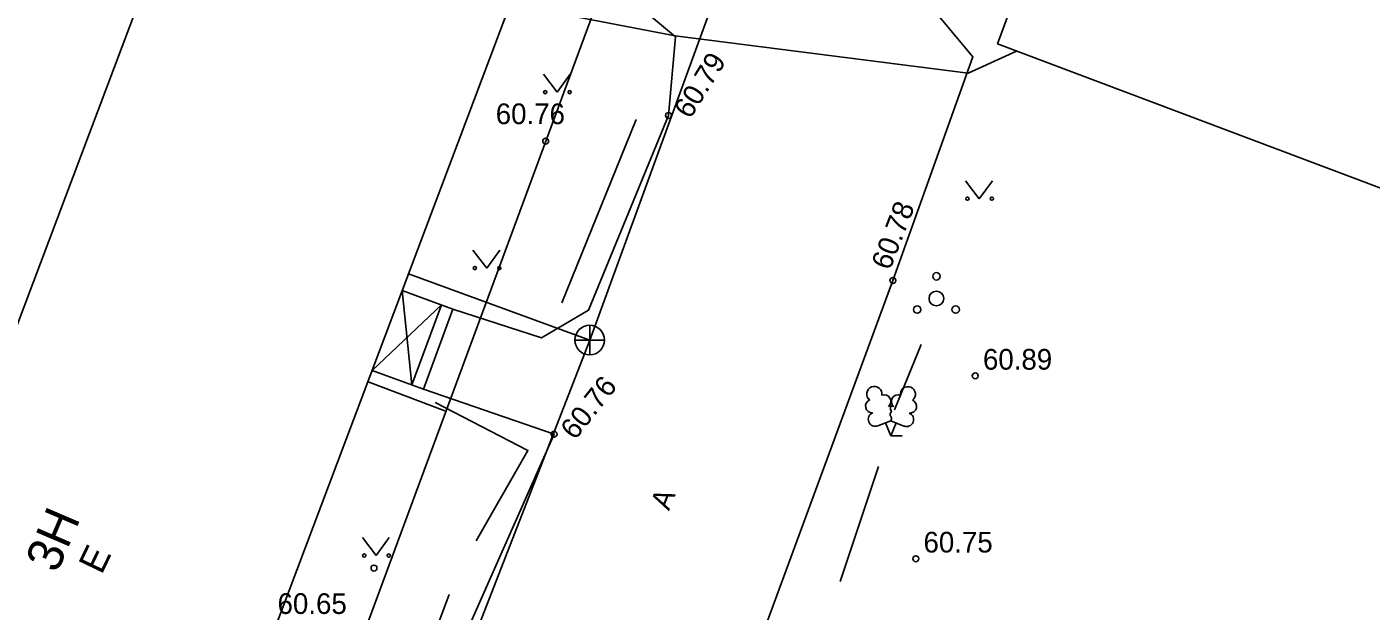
# Model space of a CAD drawing. Extents: x 635052 to 635544, y 6467971 to 6468784.
# Drawn here: x 635185.1 to 635230.58, y 6468281.71 to 6468301.47 of the extents above; entities that cross this region are included whole.
import ezdxf

# ---------------------------------------------------------------- set-up
doc = ezdxf.new("R2010")
doc.units = 0
for name, color, linetype in [('GTRASS', 7, 'Continuous'), ('HALJASTUS', 7, 'Continuous'), ('HOONE', 7, 'Continuous'), ('HOONEDET', 7, 'Continuous'), ('KKAEV', 7, 'Continuous'), ('korgus-EH2000', 7, 'Continuous'), ('KTRASS', 7, 'Continuous'), ('PUU', 7, 'Continuous'), ('SITRASS', 7, 'Continuous'), ('TEE', 7, 'Continuous')]:
    doc.layers.add(name, color=color, linetype=linetype)

msp = doc.modelspace()

# ---------------------------------------------------------------- linework, layer by layer
at = {"layer": 'GTRASS'}
for points in [[(635186.686, 6468262.79), (635189.362, 6468261.644), (635210.874, 6468319.819), (635289.845, 6468289.802), (635306.83, 6468336.544), (635309.015, 6468335.736)], [(635196.652, 6468289.463), (635199.241, 6468288.49)]]:
    msp.add_lwpolyline(points, dxfattribs=at)
at = {"layer": 'HALJASTUS'}
for p, q in [((635202.576, 6468299.87), (635203.04, 6468299.264)), ((635203.04, 6468299.264), (635203.485, 6468299.87)), ((635216.862, 6468296.268), (635217.326, 6468295.661)), ((635217.326, 6468295.661), (635217.771, 6468296.268)), ((635200.196, 6468293.92), (635200.659, 6468293.313)), ((635200.659, 6468293.313), (635201.105, 6468293.92)), ((635196.454, 6468284.195), (635196.917, 6468283.589)), ((635196.917, 6468283.589), (635197.363, 6468284.195))]:
    msp.add_line(p, q, dxfattribs=at)
for points in [[(635205.717, 6468298.342), (635203.205, 6468292.142)], [(635214.453, 6468288.517), (635215.359, 6468290.734)], [(635198.917, 6468288.771), (635202.056, 6468287.143), (635200.3, 6468284.086)], [(635212.617, 6468282.71), (635213.913, 6468286.599)], [(635198.124, 6468278.891), (635199.392, 6468282.271)]]:
    msp.add_lwpolyline(points, dxfattribs=at)
for centre in [(635202.639, 6468299.264), (635203.467, 6468299.264), (635216.924, 6468295.661), (635217.753, 6468295.661), (635200.258, 6468293.313), (635201.087, 6468293.313), (635196.516, 6468283.589), (635197.345, 6468283.589)]:
    msp.add_circle(centre, 0.055, dxfattribs=at)
at = {"layer": 'HOONE'}
msp.add_line((635199.132, 6468292.068), (635198.127, 6468289.361), dxfattribs=at)
msp.add_lwpolyline([(635173.69, 6468262.01), (635184.713, 6468257.842), (635204.864, 6468311.286), (635193.855, 6468315.485), (635173.69, 6468262.01)], dxfattribs=at)
msp.add_lwpolyline([(635217.941, 6468300.895), (635222.033, 6468311.969), (635275.534, 6468291.778), (635271.415, 6468280.756)], close=True, dxfattribs=at)
at = {"layer": 'HOONEDET'}
for points in [[(635196.782, 6468289.853), (635198.526, 6468289.215), (635199.518, 6468291.927), (635197.801, 6468292.554)], [(635198.127, 6468289.361), (635197.801, 6468292.554)], [(635199.132, 6468292.068), (635196.782, 6468289.853)]]:
    msp.add_lwpolyline(points, dxfattribs=at)
at = {"layer": 'KKAEV'}
for p, q in [((635204.144, 6468290.378), (635204.144, 6468291.378)), ((635203.644, 6468290.878), (635204.644, 6468290.878))]:
    msp.add_line(p, q, dxfattribs=at)
msp.add_circle((635204.144, 6468290.878), 0.5, dxfattribs=at)
at = {"layer": 'korgus-EH2000'}
for centre in [(635206.812, 6468298.478), (635202.654, 6468297.605), (635214.403, 6468292.891), (635217.189, 6468289.667), (635202.939, 6468287.697), (635196.846, 6468283.165), (635215.177, 6468283.481)]:
    msp.add_circle(centre, 0.1, dxfattribs=at)
at = {"layer": 'KTRASS'}
for points in [[(635208.687, 6468303.315), (635204.144, 6468290.878), (635197.417, 6468273.57), (635191.652, 6468259.859), (635173.594, 6468232.614)], [(635198.013, 6468293.117), (635204.144, 6468290.878)]]:
    msp.add_lwpolyline(points, dxfattribs=at)
at = {"layer": 'PUU'}
for p, q in [((635213.891, 6468287.976), (635214.336, 6468288.151)), ((635214.331, 6468287.641), (635214.156, 6468288.081)), ((635214.331, 6468287.641), (635214.511, 6468288.081)), ((635214.336, 6468288.151), (635214.776, 6468287.971)), ((635214.711, 6468287.641), (635214.331, 6468287.641))]:
    msp.add_line(p, q, dxfattribs=at)
msp.add_lwpolyline([(635214.336, 6468288.646), (635214.316, 6468288.571), (635214.316, 6468288.551), (635214.326, 6468288.521), (635214.346, 6468288.486), (635214.351, 6468288.466), (635214.336, 6468288.431), (635214.311, 6468288.381), (635214.306, 6468288.356), (635214.311, 6468288.341), (635214.321, 6468288.311), (635214.356, 6468288.251), (635214.361, 6468288.231), (635214.356, 6468288.211), (635214.341, 6468288.176), (635214.336, 6468288.151)], dxfattribs=at)
for centre, radius in [((635215.875, 6468293.035), 0.125), ((635215.875, 6468292.285), 0.25), ((635215.225, 6468291.91), 0.125), ((635216.525, 6468291.91), 0.125)]:
    msp.add_circle(centre, radius, dxfattribs=at)
for centre, radius, start, end in [((635213.774, 6468289.055), 0.256, 111.5027, 232.5173), ((635213.774, 6468289.055), 0.256, 350.4856, 111.5002), ((635214.91, 6468289.046), 0.256, 67.6168, 188.6314), ((635214.91, 6468289.046), 0.256, 306.5997, 67.6143), ((635213.7, 6468288.643), 0.224, 111.4304, 274.4987), ((635214.109, 6468288.804), 0.224, 308.5041, 111.5725), ((635214.572, 6468288.8), 0.225, 67.7016, 230.5126), ((635214.978, 6468288.633), 0.224, 264.6183, 67.6866), ((635213.805, 6468288.199), 0.237, 111.5014, 291.5004), ((635214.335, 6468288.408), 0.237, 66.7655, 111.5015), ((635214.866, 6468288.191), 0.237, 247.6166, 67.6155)]:
    msp.add_arc(centre, radius, start, end, dxfattribs=at)
at = {"layer": 'SITRASS'}
msp.add_lwpolyline([(635201.454, 6468302.237), (635207.04, 6468301.169), (635216.946, 6468299.909), (635218.585, 6468300.65)], dxfattribs=at)
at = {"layer": 'TEE'}
for points in [[(635204.654, 6468266.301), (635209.089, 6468278.471), (635214.403, 6468292.891), (635217.107, 6468300.455), (635214.029, 6468304.158), (635213.431, 6468306.464), (635213.447, 6468308.407), (635215.114, 6468314.382), (635217.886, 6468318.489), (635219.177, 6468318.932), (635219.593, 6468318.938), (635228.052, 6468315.701), (635229.009, 6468314.749), (635228.097, 6468311.587)], [(635199.518, 6468291.927), (635202.509, 6468290.953), (635204.107, 6468291.887), (635206.812, 6468298.478), (635207.043, 6468301.133), (635206.167, 6468301.868), (635203.5, 6468302.526)], [(635198.725, 6468278.181), (635202.939, 6468287.697), (635198.526, 6468289.215)]]:
    msp.add_lwpolyline(points, dxfattribs=at)

# ---------------------------------------------------------------- texts
at = {"layer": 'HOONE'}
for s, height, rotation, p in [('3H', 1.2, 66.8495, (635186.122, 6468282.961)), ('E', 0.9, 64.3185, (635187.632, 6468282.917))]:
    msp.add_text(s, height=height, rotation=rotation, dxfattribs=at).set_placement(p)
at = {"layer": 'korgus-EH2000'}
for s, rotation, p in [(' 60.79 ', 58.0536, (635207.406, 6468298.108)), (' 60.78 ', 68.7316, (635214.207, 6468292.967)), (' 60.76 ', 51.6347, (635203.488, 6468287.263))]:
    msp.add_text(s, height=0.7, rotation=rotation, dxfattribs=at).set_placement(p)
for s, p in [(' 60.76 ', (635200.705, 6468298.183)), (' 60.89 ', (635217.189, 6468289.877)), (' 60.75 ', (635215.177, 6468283.691)), (' 60.65 ', (635193.324, 6468281.613))]:
    msp.add_text(s, height=0.7, dxfattribs=at).set_placement(p)
at = {"layer": 'TEE'}
msp.add_text('A', height=0.7, rotation=67.9056, dxfattribs=at).set_placement((635206.825, 6468285.084))

doc.saveas('drawing.dxf')
